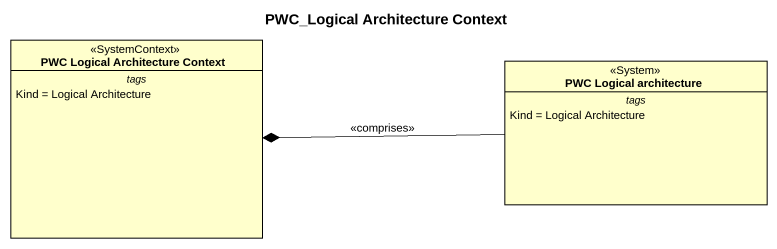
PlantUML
@startuml
title PWC_Logical Architecture Context
hide circle
hide empty members
class "PWC Logical Architecture Context" as PWC_Logical_Architecture <<SystemContext>> {
  -- tags --
  Kind = Logical Architecture
}
class "PWC Logical architecture" as PWC_Logical_architecture <<System>> {
  -- tags --
  Kind = Logical Architecture
}
PWC_Logical_architecture -left-* PWC_Logical_Architecture : <<comprises>>
@enduml
